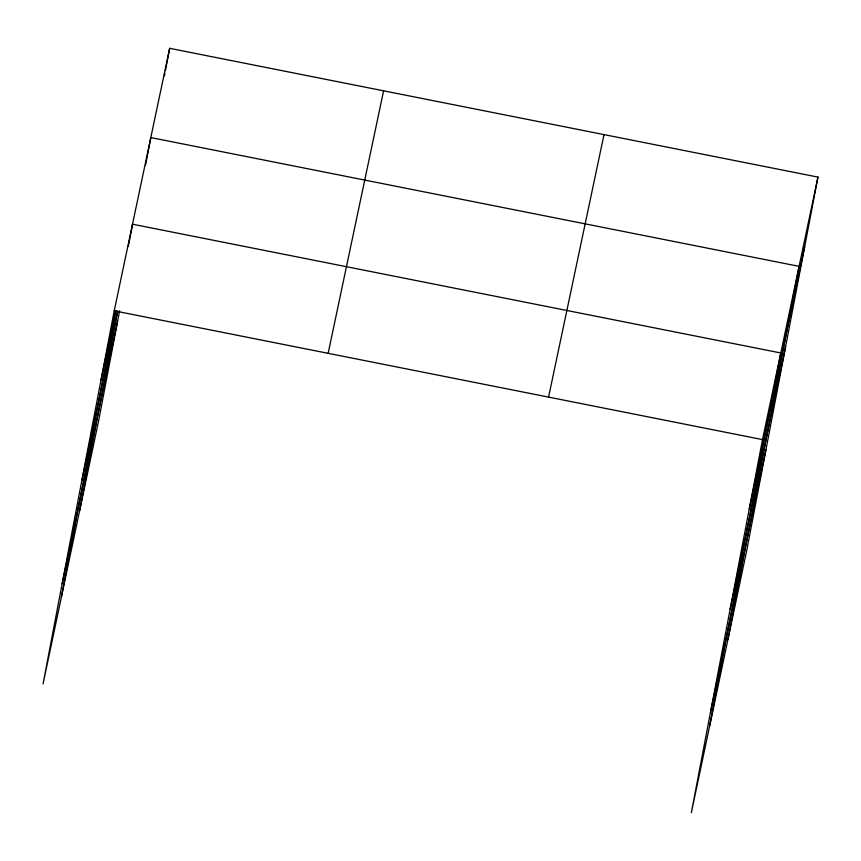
<?xml version="1.0" encoding="UTF-8"?>
<svg xmlns="http://www.w3.org/2000/svg" width="861" height="861" viewBox="0 0 861 861"><rect width="100%" height="100%" fill="white"/><g stroke="black" fill="none" stroke-linecap="round" stroke-linejoin="round"><path stroke-width="1.29" d="M817.95 177.097L762.502 439.605L691.34 812.676L746.788 550.168L817.95 177.097L169.66 48.324L114.212 310.832L43.05 683.903L98.498 421.395L119.604 310.756M61.346 597.276L115.987 310.821M128.267 246.494L132.519 224.204L780.798 352.978L709.636 726.049M79.642 510.648L117.699 311.165M145.563 165.108L150.815 137.577L799.094 266.35L727.932 639.422M164.408 75.854L164.914 73.239M165.409 70.613L169.66 48.324M100.963 380.314L115.654 310.756M81.849 480.503L117.613 311.187M62.164 583.715L117.613 321.207M328.149 353.322L383.597 90.825M548.565 397.115L604.013 134.607M749.253 509.088L804.691 246.58M730.139 609.276L785.587 346.768M710.443 712.488L765.892 449.98M114.212 310.832L762.502 439.605"/></g></svg>
